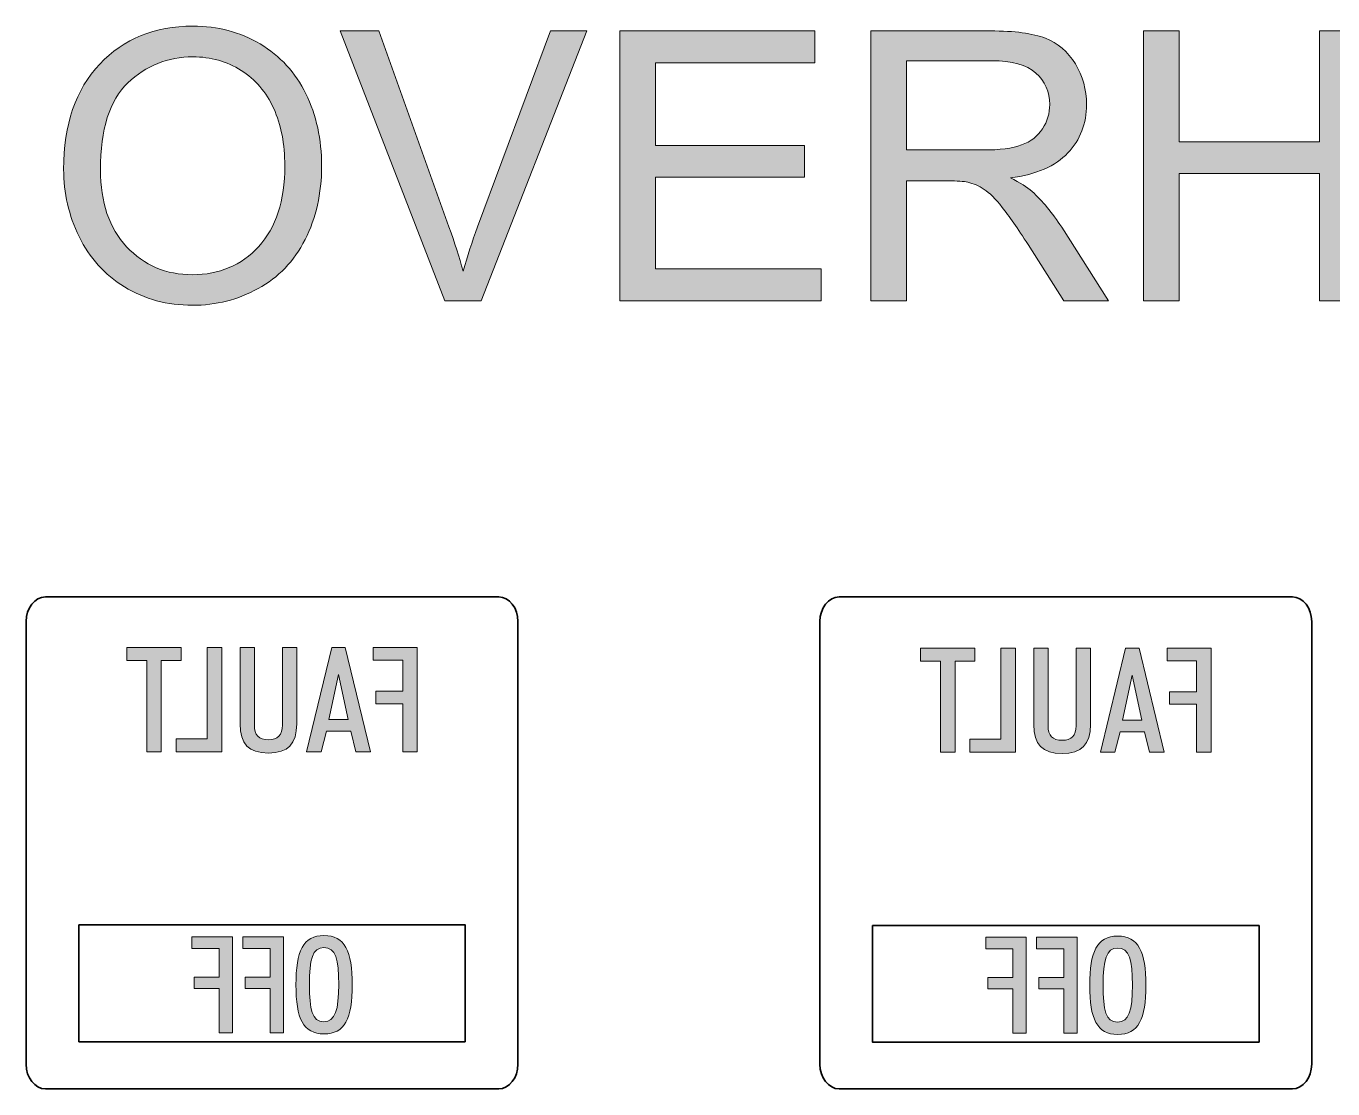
# Model space of a CAD drawing. Header units: millimetres. Extents: x 8 to 201, y 31 to 295.
# Drawn here: x 75.48 to 112.68, y 257.36 to 287.61 of the extents above; entities that cross this region are included whole.
import ezdxf

# ---------------------------------------------------------------- set-up
doc = ezdxf.new("R2010")
doc.units = ezdxf.units.MM
doc.header["$MEASUREMENT"] = 0
doc.layers.add('Layer 1', color=7, linetype='Continuous', lineweight=0)

# ---------------------------------------------------------------- blocks, each defined once
blk = doc.blocks.new('Block_1')
at = {"layer": 'Layer 1', "true_color": 0x1d1d1b, "transparency": 33554687}
h = blk.add_hatch(color=250, dxfattribs=at)
h.dxf.hatch_style = 2
edge = h.paths.add_edge_path()
edge.add_spline(control_points=[(77.599, 283.517), (77.599, 282.591), (77.847, 281.862), (78.345, 281.33), (78.843, 280.797), (79.466, 280.531), (80.217, 280.531), (80.982, 280.531), (81.611, 280.8), (82.105, 281.338), (82.6, 281.875), (82.847, 282.638), (82.847, 283.627), (82.847, 284.252), (82.741, 284.797), (82.53, 285.263), (82.318, 285.73), (82.009, 286.091), (81.603, 286.348), (81.196, 286.604), (80.739, 286.733), (80.233, 286.733), (79.514, 286.733), (78.895, 286.485), (78.376, 285.991), (77.858, 285.497), (77.599, 284.672), (77.599, 283.517)], knot_values=[0, 0, 0, 0, 1, 1, 1, 2, 2, 2, 3, 3, 3, 4, 4, 4, 5, 5, 5, 6, 6, 6, 7, 7, 7, 8, 8, 8, 9, 9, 9, 9], degree=3, periodic=0)
edge = h.paths.add_edge_path()
edge.add_spline(control_points=[(76.551, 283.532), (76.551, 284.807), (76.893, 285.804), (77.578, 286.526), (78.262, 287.247), (79.145, 287.607), (80.228, 287.607), (80.936, 287.607), (81.576, 287.438), (82.145, 287.099), (82.714, 286.76), (83.148, 286.288), (83.446, 285.682), (83.745, 285.076), (83.894, 284.389), (83.894, 283.621), (83.894, 282.843), (83.737, 282.146), (83.423, 281.531), (83.108, 280.917), (82.663, 280.452), (82.087, 280.136), (81.511, 279.82), (80.889, 279.662), (80.222, 279.662), (79.5, 279.662), (78.854, 279.836), (78.285, 280.185), (77.715, 280.534), (77.284, 281.011), (76.991, 281.615), (76.698, 282.219), (76.551, 282.858), (76.551, 283.532)], knot_values=[0, 0, 0, 0, 1, 1, 1, 2, 2, 2, 3, 3, 3, 4, 4, 4, 5, 5, 5, 6, 6, 6, 7, 7, 7, 8, 8, 8, 9, 9, 9, 10, 10, 10, 11, 11, 11, 11], degree=3, periodic=0)
h = blk.add_hatch(color=250, dxfattribs=at)
h.dxf.hatch_style = 2
edge = h.paths.add_edge_path()
edge.add_spline(control_points=[(87.398, 279.793), (87.398, 279.793), (84.423, 287.471), (84.423, 287.471), (84.423, 287.471), (85.523, 287.471), (85.523, 287.471), (85.523, 287.471), (87.519, 281.893), (87.519, 281.893), (87.679, 281.446), (87.814, 281.027), (87.922, 280.636), (88.041, 281.055), (88.179, 281.474), (88.336, 281.893), (88.336, 281.893), (90.41, 287.471), (90.41, 287.471), (90.41, 287.471), (91.447, 287.471), (91.447, 287.471), (91.447, 287.471), (88.44, 279.793), (88.44, 279.793), (88.44, 279.793), (87.398, 279.793), (87.398, 279.793)], knot_values=[0, 0, 0, 0, 1, 1, 1, 2, 2, 2, 3, 3, 3, 4, 4, 4, 5, 5, 5, 6, 6, 6, 7, 7, 7, 8, 8, 8, 9, 9, 9, 9], degree=3, periodic=0)
h = blk.add_hatch(color=250, dxfattribs=at)
h.dxf.hatch_style = 2
edge = h.paths.add_edge_path()
edge.add_spline(control_points=[(92.379, 279.793), (92.379, 279.793), (92.379, 287.471), (92.379, 287.471), (92.379, 287.471), (97.931, 287.471), (97.931, 287.471), (97.931, 287.471), (97.931, 286.565), (97.931, 286.565), (97.931, 286.565), (93.395, 286.565), (93.395, 286.565), (93.395, 286.565), (93.395, 284.213), (93.395, 284.213), (93.395, 284.213), (97.643, 284.213), (97.643, 284.213), (97.643, 284.213), (97.643, 283.312), (97.643, 283.312), (97.643, 283.312), (93.395, 283.312), (93.395, 283.312), (93.395, 283.312), (93.395, 280.699), (93.395, 280.699), (93.395, 280.699), (98.109, 280.699), (98.109, 280.699), (98.109, 280.699), (98.109, 279.793), (98.109, 279.793), (98.109, 279.793), (92.379, 279.793), (92.379, 279.793)], knot_values=[0, 0, 0, 0, 1, 1, 1, 2, 2, 2, 3, 3, 3, 4, 4, 4, 5, 5, 5, 6, 6, 6, 7, 7, 7, 8, 8, 8, 9, 9, 9, 10, 10, 10, 11, 11, 11, 12, 12, 12, 12], degree=3, periodic=0)
h = blk.add_hatch(color=250, dxfattribs=at)
h.dxf.hatch_style = 2
edge = h.paths.add_edge_path()
edge.add_spline(control_points=[(100.544, 284.082), (100.544, 284.082), (102.729, 284.082), (102.729, 284.082), (103.193, 284.082), (103.556, 284.13), (103.818, 284.226), (104.08, 284.322), (104.279, 284.476), (104.415, 284.687), (104.551, 284.898), (104.619, 285.128), (104.619, 285.376), (104.619, 285.739), (104.488, 286.038), (104.224, 286.272), (103.96, 286.506), (103.544, 286.622), (102.975, 286.622), (102.975, 286.622), (100.544, 286.622), (100.544, 286.622), (100.544, 286.622), (100.544, 284.082), (100.544, 284.082)], knot_values=[0, 0, 0, 0, 1, 1, 1, 2, 2, 2, 3, 3, 3, 4, 4, 4, 5, 5, 5, 6, 6, 6, 7, 7, 7, 8, 8, 8, 8], degree=3, periodic=0)
edge = h.paths.add_edge_path()
edge.add_spline(control_points=[(99.528, 279.793), (99.528, 279.793), (99.528, 287.471), (99.528, 287.471), (99.528, 287.471), (102.933, 287.471), (102.933, 287.471), (103.617, 287.471), (104.137, 287.402), (104.494, 287.264), (104.849, 287.126), (105.134, 286.883), (105.348, 286.533), (105.56, 286.184), (105.667, 285.798), (105.667, 285.376), (105.667, 284.831), (105.49, 284.372), (105.137, 283.998), (104.785, 283.625), (104.24, 283.387), (103.504, 283.286), (103.773, 283.157), (103.977, 283.029), (104.117, 282.904), (104.413, 282.631), (104.694, 282.291), (104.96, 281.882), (104.96, 281.882), (106.295, 279.793), (106.295, 279.793), (106.295, 279.793), (105.017, 279.793), (105.017, 279.793), (105.017, 279.793), (104.001, 281.39), (104.001, 281.39), (103.704, 281.851), (103.46, 282.204), (103.268, 282.448), (103.076, 282.692), (102.904, 282.864), (102.752, 282.961), (102.6, 283.059), (102.446, 283.127), (102.289, 283.166), (102.173, 283.19), (101.985, 283.202), (101.723, 283.202), (101.723, 283.202), (100.544, 283.202), (100.544, 283.202), (100.544, 283.202), (100.544, 279.793), (100.544, 279.793), (100.544, 279.793), (99.528, 279.793), (99.528, 279.793)], knot_values=[0, 0, 0, 0, 1, 1, 1, 2, 2, 2, 3, 3, 3, 4, 4, 4, 5, 5, 5, 6, 6, 6, 7, 7, 7, 8, 8, 8, 9, 9, 9, 10, 10, 10, 11, 11, 11, 12, 12, 12, 13, 13, 13, 14, 14, 14, 15, 15, 15, 16, 16, 16, 17, 17, 17, 18, 18, 18, 19, 19, 19, 19], degree=3, periodic=0)
h = blk.add_hatch(color=250, dxfattribs=at)
h.dxf.hatch_style = 2
edge = h.paths.add_edge_path()
edge.add_spline(control_points=[(107.29, 279.793), (107.29, 279.793), (107.29, 287.471), (107.29, 287.471), (107.29, 287.471), (108.307, 287.471), (108.307, 287.471), (108.307, 287.471), (108.307, 284.318), (108.307, 284.318), (108.307, 284.318), (112.298, 284.318), (112.298, 284.318), (112.298, 284.318), (112.298, 287.471), (112.298, 287.471), (112.298, 287.471), (113.314, 287.471), (113.314, 287.471), (113.314, 287.471), (113.314, 279.793), (113.314, 279.793), (113.314, 279.793), (112.298, 279.793), (112.298, 279.793), (112.298, 279.793), (112.298, 283.412), (112.298, 283.412), (112.298, 283.412), (108.307, 283.412), (108.307, 283.412), (108.307, 283.412), (108.307, 279.793), (108.307, 279.793), (108.307, 279.793), (107.29, 279.793), (107.29, 279.793)], knot_values=[0, 0, 0, 0, 1, 1, 1, 2, 2, 2, 3, 3, 3, 4, 4, 4, 5, 5, 5, 6, 6, 6, 7, 7, 7, 8, 8, 8, 9, 9, 9, 10, 10, 10, 11, 11, 11, 12, 12, 12, 12], degree=3, periodic=0)
at = {"layer": 'Layer 1'}
for points, knots in [([(76.551, 283.532), (76.551, 284.807), (76.893, 285.804), (77.578, 286.526), (78.262, 287.247), (79.145, 287.607), (80.228, 287.607), (80.936, 287.607), (81.576, 287.438), (82.145, 287.099), (82.714, 286.76), (83.148, 286.288), (83.446, 285.682), (83.745, 285.076), (83.894, 284.389), (83.894, 283.621), (83.894, 282.843), (83.737, 282.146), (83.423, 281.531), (83.108, 280.917), (82.663, 280.452), (82.087, 280.136), (81.511, 279.82), (80.889, 279.662), (80.222, 279.662), (79.5, 279.662), (78.854, 279.836), (78.285, 280.185), (77.715, 280.534), (77.284, 281.011), (76.991, 281.615), (76.698, 282.219), (76.551, 282.858), (76.551, 283.532)], [0, 0, 0, 0, 1, 1, 1, 2, 2, 2, 3, 3, 3, 4, 4, 4, 5, 5, 5, 6, 6, 6, 7, 7, 7, 8, 8, 8, 9, 9, 9, 10, 10, 10, 11, 11, 11, 11]), ([(87.398, 279.793), (87.398, 279.793), (84.423, 287.471), (84.423, 287.471), (84.423, 287.471), (85.523, 287.471), (85.523, 287.471), (85.523, 287.471), (87.519, 281.893), (87.519, 281.893), (87.679, 281.446), (87.814, 281.027), (87.922, 280.636), (88.041, 281.055), (88.179, 281.474), (88.336, 281.893), (88.336, 281.893), (90.41, 287.471), (90.41, 287.471), (90.41, 287.471), (91.447, 287.471), (91.447, 287.471), (91.447, 287.471), (88.44, 279.793), (88.44, 279.793), (88.44, 279.793), (87.398, 279.793), (87.398, 279.793)], [0, 0, 0, 0, 1, 1, 1, 2, 2, 2, 3, 3, 3, 4, 4, 4, 5, 5, 5, 6, 6, 6, 7, 7, 7, 8, 8, 8, 9, 9, 9, 9]), ([(92.379, 279.793), (92.379, 279.793), (92.379, 287.471), (92.379, 287.471), (92.379, 287.471), (97.931, 287.471), (97.931, 287.471), (97.931, 287.471), (97.931, 286.565), (97.931, 286.565), (97.931, 286.565), (93.395, 286.565), (93.395, 286.565), (93.395, 286.565), (93.395, 284.213), (93.395, 284.213), (93.395, 284.213), (97.643, 284.213), (97.643, 284.213), (97.643, 284.213), (97.643, 283.312), (97.643, 283.312), (97.643, 283.312), (93.395, 283.312), (93.395, 283.312), (93.395, 283.312), (93.395, 280.699), (93.395, 280.699), (93.395, 280.699), (98.109, 280.699), (98.109, 280.699), (98.109, 280.699), (98.109, 279.793), (98.109, 279.793), (98.109, 279.793), (92.379, 279.793), (92.379, 279.793)], [0, 0, 0, 0, 1, 1, 1, 2, 2, 2, 3, 3, 3, 4, 4, 4, 5, 5, 5, 6, 6, 6, 7, 7, 7, 8, 8, 8, 9, 9, 9, 10, 10, 10, 11, 11, 11, 12, 12, 12, 12]), ([(99.528, 279.793), (99.528, 279.793), (99.528, 287.471), (99.528, 287.471), (99.528, 287.471), (102.933, 287.471), (102.933, 287.471), (103.617, 287.471), (104.137, 287.402), (104.494, 287.264), (104.849, 287.126), (105.134, 286.883), (105.348, 286.533), (105.56, 286.184), (105.667, 285.798), (105.667, 285.376), (105.667, 284.831), (105.49, 284.372), (105.137, 283.998), (104.785, 283.625), (104.24, 283.387), (103.504, 283.286), (103.773, 283.157), (103.977, 283.029), (104.117, 282.904), (104.413, 282.631), (104.694, 282.291), (104.96, 281.882), (104.96, 281.882), (106.295, 279.793), (106.295, 279.793), (106.295, 279.793), (105.017, 279.793), (105.017, 279.793), (105.017, 279.793), (104.001, 281.39), (104.001, 281.39), (103.704, 281.851), (103.46, 282.204), (103.268, 282.448), (103.076, 282.692), (102.904, 282.864), (102.752, 282.961), (102.6, 283.059), (102.446, 283.127), (102.289, 283.166), (102.173, 283.19), (101.985, 283.202), (101.723, 283.202), (101.723, 283.202), (100.544, 283.202), (100.544, 283.202), (100.544, 283.202), (100.544, 279.793), (100.544, 279.793), (100.544, 279.793), (99.528, 279.793), (99.528, 279.793)], [0, 0, 0, 0, 1, 1, 1, 2, 2, 2, 3, 3, 3, 4, 4, 4, 5, 5, 5, 6, 6, 6, 7, 7, 7, 8, 8, 8, 9, 9, 9, 10, 10, 10, 11, 11, 11, 12, 12, 12, 13, 13, 13, 14, 14, 14, 15, 15, 15, 16, 16, 16, 17, 17, 17, 18, 18, 18, 19, 19, 19, 19]), ([(107.29, 279.793), (107.29, 279.793), (107.29, 287.471), (107.29, 287.471), (107.29, 287.471), (108.307, 287.471), (108.307, 287.471), (108.307, 287.471), (108.307, 284.318), (108.307, 284.318), (108.307, 284.318), (112.298, 284.318), (112.298, 284.318), (112.298, 284.318), (112.298, 287.471), (112.298, 287.471), (112.298, 287.471), (113.314, 287.471), (113.314, 287.471), (113.314, 287.471), (113.314, 279.793), (113.314, 279.793), (113.314, 279.793), (112.298, 279.793), (112.298, 279.793), (112.298, 279.793), (112.298, 283.412), (112.298, 283.412), (112.298, 283.412), (108.307, 283.412), (108.307, 283.412), (108.307, 283.412), (108.307, 279.793), (108.307, 279.793), (108.307, 279.793), (107.29, 279.793), (107.29, 279.793)], [0, 0, 0, 0, 1, 1, 1, 2, 2, 2, 3, 3, 3, 4, 4, 4, 5, 5, 5, 6, 6, 6, 7, 7, 7, 8, 8, 8, 9, 9, 9, 10, 10, 10, 11, 11, 11, 12, 12, 12, 12]), ([(77.599, 283.517), (77.599, 282.591), (77.847, 281.862), (78.345, 281.33), (78.843, 280.797), (79.466, 280.531), (80.217, 280.531), (80.982, 280.531), (81.611, 280.8), (82.105, 281.338), (82.6, 281.875), (82.847, 282.638), (82.847, 283.627), (82.847, 284.252), (82.741, 284.797), (82.53, 285.263), (82.318, 285.73), (82.009, 286.091), (81.603, 286.348), (81.196, 286.604), (80.739, 286.733), (80.233, 286.733), (79.514, 286.733), (78.895, 286.485), (78.376, 285.991), (77.858, 285.497), (77.599, 284.672), (77.599, 283.517)], [0, 0, 0, 0, 1, 1, 1, 2, 2, 2, 3, 3, 3, 4, 4, 4, 5, 5, 5, 6, 6, 6, 7, 7, 7, 8, 8, 8, 9, 9, 9, 9]), ([(100.544, 284.082), (100.544, 284.082), (102.729, 284.082), (102.729, 284.082), (103.193, 284.082), (103.556, 284.13), (103.818, 284.226), (104.08, 284.322), (104.279, 284.476), (104.415, 284.687), (104.551, 284.898), (104.619, 285.128), (104.619, 285.376), (104.619, 285.739), (104.488, 286.038), (104.224, 286.272), (103.96, 286.506), (103.544, 286.622), (102.975, 286.622), (102.975, 286.622), (100.544, 286.622), (100.544, 286.622), (100.544, 286.622), (100.544, 284.082), (100.544, 284.082)], [0, 0, 0, 0, 1, 1, 1, 2, 2, 2, 3, 3, 3, 4, 4, 4, 5, 5, 5, 6, 6, 6, 7, 7, 7, 8, 8, 8, 8])]:
    blk.add_open_spline(points, degree=3, knots=knots, dxfattribs=at)
blk = doc.blocks.new('Block_0')
at = {"layer": 'Layer 1'}
blk.add_blockref('Block_1', (0, 0), dxfattribs=at)
blk = doc.blocks.new('Block_4')
at = {"layer": 'Layer 1', "true_color": 0x1d1e1b, "transparency": 33554687}
h = blk.add_hatch(color=250, dxfattribs=at)
h.dxf.hatch_style = 2
edge = h.paths.add_edge_path()
edge.add_spline(control_points=[(81.358, 258.956), (81.358, 258.956), (80.978, 258.956), (80.978, 258.956), (80.978, 258.956), (80.978, 260.216), (80.978, 260.216), (80.978, 260.216), (80.267, 260.216), (80.267, 260.216), (80.267, 260.216), (80.267, 260.542), (80.267, 260.542), (80.267, 260.542), (80.978, 260.542), (80.978, 260.542), (80.978, 260.542), (80.978, 261.358), (80.978, 261.358), (80.978, 261.358), (80.204, 261.358), (80.204, 261.358), (80.204, 261.358), (80.204, 261.687), (80.204, 261.687), (80.204, 261.687), (81.358, 261.687), (81.358, 261.687), (81.358, 261.687), (81.358, 258.956), (81.358, 258.956)], knot_values=[0, 0, 0, 0, 1, 1, 1, 2, 2, 2, 3, 3, 3, 4, 4, 4, 5, 5, 5, 6, 6, 6, 7, 7, 7, 8, 8, 8, 9, 9, 9, 10, 10, 10, 10], degree=3, periodic=0)
h = blk.add_hatch(color=250, dxfattribs=at)
h.dxf.hatch_style = 2
edge = h.paths.add_edge_path()
edge.add_spline(control_points=[(82.808, 258.956), (82.808, 258.956), (82.428, 258.956), (82.428, 258.956), (82.428, 258.956), (82.428, 260.216), (82.428, 260.216), (82.428, 260.216), (81.717, 260.216), (81.717, 260.216), (81.717, 260.216), (81.717, 260.542), (81.717, 260.542), (81.717, 260.542), (82.428, 260.542), (82.428, 260.542), (82.428, 260.542), (82.428, 261.358), (82.428, 261.358), (82.428, 261.358), (81.654, 261.358), (81.654, 261.358), (81.654, 261.358), (81.654, 261.687), (81.654, 261.687), (81.654, 261.687), (82.808, 261.687), (82.808, 261.687), (82.808, 261.687), (82.808, 258.956), (82.808, 258.956)], knot_values=[0, 0, 0, 0, 1, 1, 1, 2, 2, 2, 3, 3, 3, 4, 4, 4, 5, 5, 5, 6, 6, 6, 7, 7, 7, 8, 8, 8, 9, 9, 9, 10, 10, 10, 10], degree=3, periodic=0)
h = blk.add_hatch(color=250, dxfattribs=at)
h.dxf.hatch_style = 2
edge = h.paths.add_edge_path()
edge.add_spline(control_points=[(84.381, 260.328), (84.381, 261.044), (84.29, 261.381), (83.962, 261.381), (83.634, 261.381), (83.547, 261.044), (83.547, 260.328), (83.547, 259.611), (83.622, 259.27), (83.958, 259.27), (84.282, 259.27), (84.381, 259.607), (84.381, 260.328)], knot_values=[0, 0, 0, 0, 1, 1, 1, 2, 2, 2, 3, 3, 3, 4, 4, 4, 4], degree=3, periodic=0)
edge = h.paths.add_edge_path()
edge.add_spline(control_points=[(84.764, 260.32), (84.764, 259.362), (84.554, 258.922), (83.962, 258.922), (83.369, 258.922), (83.163, 259.366), (83.163, 260.32), (83.163, 261.278), (83.369, 261.722), (83.962, 261.722), (84.554, 261.722), (84.764, 261.278), (84.764, 260.32)], knot_values=[0, 0, 0, 0, 1, 1, 1, 2, 2, 2, 3, 3, 3, 4, 4, 4, 4], degree=3, periodic=0)
at = {"layer": 'Layer 1'}
for points, knots in [([(81.358, 258.956), (81.358, 258.956), (80.978, 258.956), (80.978, 258.956), (80.978, 258.956), (80.978, 260.216), (80.978, 260.216), (80.978, 260.216), (80.267, 260.216), (80.267, 260.216), (80.267, 260.216), (80.267, 260.542), (80.267, 260.542), (80.267, 260.542), (80.978, 260.542), (80.978, 260.542), (80.978, 260.542), (80.978, 261.358), (80.978, 261.358), (80.978, 261.358), (80.204, 261.358), (80.204, 261.358), (80.204, 261.358), (80.204, 261.687), (80.204, 261.687), (80.204, 261.687), (81.358, 261.687), (81.358, 261.687), (81.358, 261.687), (81.358, 258.956), (81.358, 258.956)], [0, 0, 0, 0, 1, 1, 1, 2, 2, 2, 3, 3, 3, 4, 4, 4, 5, 5, 5, 6, 6, 6, 7, 7, 7, 8, 8, 8, 9, 9, 9, 10, 10, 10, 10]), ([(82.808, 258.956), (82.808, 258.956), (82.428, 258.956), (82.428, 258.956), (82.428, 258.956), (82.428, 260.216), (82.428, 260.216), (82.428, 260.216), (81.717, 260.216), (81.717, 260.216), (81.717, 260.216), (81.717, 260.542), (81.717, 260.542), (81.717, 260.542), (82.428, 260.542), (82.428, 260.542), (82.428, 260.542), (82.428, 261.358), (82.428, 261.358), (82.428, 261.358), (81.654, 261.358), (81.654, 261.358), (81.654, 261.358), (81.654, 261.687), (81.654, 261.687), (81.654, 261.687), (82.808, 261.687), (82.808, 261.687), (82.808, 261.687), (82.808, 258.956), (82.808, 258.956)], [0, 0, 0, 0, 1, 1, 1, 2, 2, 2, 3, 3, 3, 4, 4, 4, 5, 5, 5, 6, 6, 6, 7, 7, 7, 8, 8, 8, 9, 9, 9, 10, 10, 10, 10]), ([(84.764, 260.32), (84.764, 259.362), (84.554, 258.922), (83.962, 258.922), (83.369, 258.922), (83.163, 259.366), (83.163, 260.32), (83.163, 261.278), (83.369, 261.722), (83.962, 261.722), (84.554, 261.722), (84.764, 261.278), (84.764, 260.32)], [0, 0, 0, 0, 1, 1, 1, 2, 2, 2, 3, 3, 3, 4, 4, 4, 4]), ([(84.381, 260.328), (84.381, 261.044), (84.29, 261.381), (83.962, 261.381), (83.634, 261.381), (83.547, 261.044), (83.547, 260.328), (83.547, 259.611), (83.622, 259.27), (83.958, 259.27), (84.282, 259.27), (84.381, 259.607), (84.381, 260.328)], [0, 0, 0, 0, 1, 1, 1, 2, 2, 2, 3, 3, 3, 4, 4, 4, 4])]:
    blk.add_open_spline(points, degree=3, knots=knots, dxfattribs=at)
blk = doc.blocks.new('Block_5')
at = {"layer": 'Layer 1', "true_color": 0x1d1e1b, "transparency": 33554687}
h = blk.add_hatch(color=250, dxfattribs=at)
h.dxf.hatch_style = 2
edge = h.paths.add_edge_path()
edge.add_spline(control_points=[(79.331, 266.954), (79.331, 266.954), (78.915, 266.954), (78.915, 266.954), (78.915, 266.954), (78.915, 269.547), (78.915, 269.547), (78.915, 269.547), (78.349, 269.547), (78.349, 269.547), (78.349, 269.547), (78.349, 269.917), (78.349, 269.917), (78.349, 269.917), (79.897, 269.917), (79.897, 269.917), (79.897, 269.917), (79.897, 269.547), (79.897, 269.547), (79.897, 269.547), (79.331, 269.547), (79.331, 269.547), (79.331, 269.547), (79.331, 266.954), (79.331, 266.954)], knot_values=[0, 0, 0, 0, 1, 1, 1, 2, 2, 2, 3, 3, 3, 4, 4, 4, 5, 5, 5, 6, 6, 6, 7, 7, 7, 8, 8, 8, 8], degree=3, periodic=0)
h = blk.add_hatch(color=250, dxfattribs=at)
h.dxf.hatch_style = 2
edge = h.paths.add_edge_path()
edge.add_spline(control_points=[(81.05, 266.954), (81.05, 266.954), (79.755, 266.954), (79.755, 266.954), (79.755, 266.954), (79.755, 267.324), (79.755, 267.324), (79.755, 267.324), (80.638, 267.324), (80.638, 267.324), (80.638, 267.324), (80.638, 269.917), (80.638, 269.917), (80.638, 269.917), (81.05, 269.917), (81.05, 269.917), (81.05, 269.917), (81.05, 266.954), (81.05, 266.954)], knot_values=[0, 0, 0, 0, 1, 1, 1, 2, 2, 2, 3, 3, 3, 4, 4, 4, 5, 5, 5, 6, 6, 6, 6], degree=3, periodic=0)
h = blk.add_hatch(color=250, dxfattribs=at)
h.dxf.hatch_style = 2
edge = h.paths.add_edge_path()
edge.add_spline(control_points=[(83.185, 267.744), (83.185, 267.174), (82.94, 266.917), (82.379, 266.917), (81.817, 266.917), (81.573, 267.174), (81.573, 267.744), (81.573, 267.744), (81.573, 269.917), (81.573, 269.917), (81.573, 269.917), (81.98, 269.917), (81.98, 269.917), (81.98, 269.917), (81.98, 267.711), (81.98, 267.711), (81.98, 267.428), (82.109, 267.295), (82.379, 267.295), (82.649, 267.295), (82.777, 267.428), (82.777, 267.711), (82.777, 267.711), (82.777, 269.917), (82.777, 269.917), (82.777, 269.917), (83.185, 269.917), (83.185, 269.917), (83.185, 269.917), (83.185, 267.744), (83.185, 267.744)], knot_values=[0, 0, 0, 0, 1, 1, 1, 2, 2, 2, 3, 3, 3, 4, 4, 4, 5, 5, 5, 6, 6, 6, 7, 7, 7, 8, 8, 8, 9, 9, 9, 10, 10, 10, 10], degree=3, periodic=0)
h = blk.add_hatch(color=250, dxfattribs=at)
h.dxf.hatch_style = 2
edge = h.paths.add_edge_path()
edge.add_spline(control_points=[(84.376, 269.152), (84.376, 269.152), (84.102, 267.868), (84.102, 267.868), (84.102, 267.868), (84.65, 267.868), (84.65, 267.868), (84.65, 267.868), (84.376, 269.152), (84.376, 269.152)], knot_values=[0, 0, 0, 0, 1, 1, 1, 2, 2, 2, 3, 3, 3, 3], degree=3, periodic=0)
edge = h.paths.add_edge_path()
edge.add_spline(control_points=[(85.285, 266.954), (85.285, 266.954), (84.869, 266.954), (84.869, 266.954), (84.869, 266.954), (84.728, 267.536), (84.728, 267.536), (84.728, 267.536), (84.029, 267.536), (84.029, 267.536), (84.029, 267.536), (83.883, 266.954), (83.883, 266.954), (83.883, 266.954), (83.468, 266.954), (83.468, 266.954), (83.468, 266.954), (84.183, 269.917), (84.183, 269.917), (84.183, 269.917), (84.569, 269.917), (84.569, 269.917), (84.569, 269.917), (85.285, 266.954), (85.285, 266.954)], knot_values=[0, 0, 0, 0, 1, 1, 1, 2, 2, 2, 3, 3, 3, 4, 4, 4, 5, 5, 5, 6, 6, 6, 7, 7, 7, 8, 8, 8, 8], degree=3, periodic=0)
h = blk.add_hatch(color=250, dxfattribs=at)
h.dxf.hatch_style = 2
edge = h.paths.add_edge_path()
edge.add_spline(control_points=[(86.618, 266.954), (86.618, 266.954), (86.207, 266.954), (86.207, 266.954), (86.207, 266.954), (86.207, 268.321), (86.207, 268.321), (86.207, 268.321), (85.435, 268.321), (85.435, 268.321), (85.435, 268.321), (85.435, 268.675), (85.435, 268.675), (85.435, 268.675), (86.207, 268.675), (86.207, 268.675), (86.207, 268.675), (86.207, 269.56), (86.207, 269.56), (86.207, 269.56), (85.366, 269.56), (85.366, 269.56), (85.366, 269.56), (85.366, 269.917), (85.366, 269.917), (85.366, 269.917), (86.618, 269.917), (86.618, 269.917), (86.618, 269.917), (86.618, 266.954), (86.618, 266.954)], knot_values=[0, 0, 0, 0, 1, 1, 1, 2, 2, 2, 3, 3, 3, 4, 4, 4, 5, 5, 5, 6, 6, 6, 7, 7, 7, 8, 8, 8, 9, 9, 9, 10, 10, 10, 10], degree=3, periodic=0)
at = {"layer": 'Layer 1'}
for points, knots in [([(79.331, 266.954), (79.331, 266.954), (78.915, 266.954), (78.915, 266.954), (78.915, 266.954), (78.915, 269.547), (78.915, 269.547), (78.915, 269.547), (78.349, 269.547), (78.349, 269.547), (78.349, 269.547), (78.349, 269.917), (78.349, 269.917), (78.349, 269.917), (79.897, 269.917), (79.897, 269.917), (79.897, 269.917), (79.897, 269.547), (79.897, 269.547), (79.897, 269.547), (79.331, 269.547), (79.331, 269.547), (79.331, 269.547), (79.331, 266.954), (79.331, 266.954)], [0, 0, 0, 0, 1, 1, 1, 2, 2, 2, 3, 3, 3, 4, 4, 4, 5, 5, 5, 6, 6, 6, 7, 7, 7, 8, 8, 8, 8]), ([(81.05, 266.954), (81.05, 266.954), (79.755, 266.954), (79.755, 266.954), (79.755, 266.954), (79.755, 267.324), (79.755, 267.324), (79.755, 267.324), (80.638, 267.324), (80.638, 267.324), (80.638, 267.324), (80.638, 269.917), (80.638, 269.917), (80.638, 269.917), (81.05, 269.917), (81.05, 269.917), (81.05, 269.917), (81.05, 266.954), (81.05, 266.954)], [0, 0, 0, 0, 1, 1, 1, 2, 2, 2, 3, 3, 3, 4, 4, 4, 5, 5, 5, 6, 6, 6, 6]), ([(83.185, 267.744), (83.185, 267.174), (82.94, 266.917), (82.379, 266.917), (81.817, 266.917), (81.573, 267.174), (81.573, 267.744), (81.573, 267.744), (81.573, 269.917), (81.573, 269.917), (81.573, 269.917), (81.98, 269.917), (81.98, 269.917), (81.98, 269.917), (81.98, 267.711), (81.98, 267.711), (81.98, 267.428), (82.109, 267.295), (82.379, 267.295), (82.649, 267.295), (82.777, 267.428), (82.777, 267.711), (82.777, 267.711), (82.777, 269.917), (82.777, 269.917), (82.777, 269.917), (83.185, 269.917), (83.185, 269.917), (83.185, 269.917), (83.185, 267.744), (83.185, 267.744)], [0, 0, 0, 0, 1, 1, 1, 2, 2, 2, 3, 3, 3, 4, 4, 4, 5, 5, 5, 6, 6, 6, 7, 7, 7, 8, 8, 8, 9, 9, 9, 10, 10, 10, 10]), ([(85.285, 266.954), (85.285, 266.954), (84.869, 266.954), (84.869, 266.954), (84.869, 266.954), (84.728, 267.536), (84.728, 267.536), (84.728, 267.536), (84.029, 267.536), (84.029, 267.536), (84.029, 267.536), (83.883, 266.954), (83.883, 266.954), (83.883, 266.954), (83.468, 266.954), (83.468, 266.954), (83.468, 266.954), (84.183, 269.917), (84.183, 269.917), (84.183, 269.917), (84.569, 269.917), (84.569, 269.917), (84.569, 269.917), (85.285, 266.954), (85.285, 266.954)], [0, 0, 0, 0, 1, 1, 1, 2, 2, 2, 3, 3, 3, 4, 4, 4, 5, 5, 5, 6, 6, 6, 7, 7, 7, 8, 8, 8, 8]), ([(86.618, 266.954), (86.618, 266.954), (86.207, 266.954), (86.207, 266.954), (86.207, 266.954), (86.207, 268.321), (86.207, 268.321), (86.207, 268.321), (85.435, 268.321), (85.435, 268.321), (85.435, 268.321), (85.435, 268.675), (85.435, 268.675), (85.435, 268.675), (86.207, 268.675), (86.207, 268.675), (86.207, 268.675), (86.207, 269.56), (86.207, 269.56), (86.207, 269.56), (85.366, 269.56), (85.366, 269.56), (85.366, 269.56), (85.366, 269.917), (85.366, 269.917), (85.366, 269.917), (86.618, 269.917), (86.618, 269.917), (86.618, 269.917), (86.618, 266.954), (86.618, 266.954)], [0, 0, 0, 0, 1, 1, 1, 2, 2, 2, 3, 3, 3, 4, 4, 4, 5, 5, 5, 6, 6, 6, 7, 7, 7, 8, 8, 8, 9, 9, 9, 10, 10, 10, 10]), ([(84.376, 269.152), (84.376, 269.152), (84.102, 267.868), (84.102, 267.868), (84.102, 267.868), (84.65, 267.868), (84.65, 267.868), (84.65, 267.868), (84.376, 269.152), (84.376, 269.152)], [0, 0, 0, 0, 1, 1, 1, 2, 2, 2, 3, 3, 3, 3])]:
    blk.add_open_spline(points, degree=3, knots=knots, dxfattribs=at)
blk = doc.blocks.new('Block_48')
at = {"layer": 'Layer 1', "true_color": 0x1d1e1b, "transparency": 33554687}
h = blk.add_hatch(color=250, dxfattribs=at)
h.dxf.hatch_style = 2
edge = h.paths.add_edge_path()
edge.add_spline(control_points=[(103.95, 258.942), (103.95, 258.942), (103.571, 258.942), (103.571, 258.942), (103.571, 258.942), (103.571, 260.202), (103.571, 260.202), (103.571, 260.202), (102.86, 260.202), (102.86, 260.202), (102.86, 260.202), (102.86, 260.527), (102.86, 260.527), (102.86, 260.527), (103.571, 260.527), (103.571, 260.527), (103.571, 260.527), (103.571, 261.343), (103.571, 261.343), (103.571, 261.343), (102.796, 261.343), (102.796, 261.343), (102.796, 261.343), (102.796, 261.673), (102.796, 261.673), (102.796, 261.673), (103.95, 261.673), (103.95, 261.673), (103.95, 261.673), (103.95, 258.942), (103.95, 258.942)], knot_values=[0, 0, 0, 0, 1, 1, 1, 2, 2, 2, 3, 3, 3, 4, 4, 4, 5, 5, 5, 6, 6, 6, 7, 7, 7, 8, 8, 8, 9, 9, 9, 10, 10, 10, 10], degree=3, periodic=0)
h = blk.add_hatch(color=250, dxfattribs=at)
h.dxf.hatch_style = 2
edge = h.paths.add_edge_path()
edge.add_spline(control_points=[(105.4, 258.942), (105.4, 258.942), (105.021, 258.942), (105.021, 258.942), (105.021, 258.942), (105.021, 260.202), (105.021, 260.202), (105.021, 260.202), (104.31, 260.202), (104.31, 260.202), (104.31, 260.202), (104.31, 260.527), (104.31, 260.527), (104.31, 260.527), (105.021, 260.527), (105.021, 260.527), (105.021, 260.527), (105.021, 261.343), (105.021, 261.343), (105.021, 261.343), (104.247, 261.343), (104.247, 261.343), (104.247, 261.343), (104.247, 261.673), (104.247, 261.673), (104.247, 261.673), (105.4, 261.673), (105.4, 261.673), (105.4, 261.673), (105.4, 258.942), (105.4, 258.942)], knot_values=[0, 0, 0, 0, 1, 1, 1, 2, 2, 2, 3, 3, 3, 4, 4, 4, 5, 5, 5, 6, 6, 6, 7, 7, 7, 8, 8, 8, 9, 9, 9, 10, 10, 10, 10], degree=3, periodic=0)
h = blk.add_hatch(color=250, dxfattribs=at)
h.dxf.hatch_style = 2
edge = h.paths.add_edge_path()
edge.add_spline(control_points=[(106.973, 260.313), (106.973, 261.029), (106.882, 261.366), (106.554, 261.366), (106.226, 261.366), (106.139, 261.029), (106.139, 260.313), (106.139, 259.597), (106.214, 259.256), (106.55, 259.256), (106.874, 259.256), (106.973, 259.593), (106.973, 260.313)], knot_values=[0, 0, 0, 0, 1, 1, 1, 2, 2, 2, 3, 3, 3, 4, 4, 4, 4], degree=3, periodic=0)
edge = h.paths.add_edge_path()
edge.add_spline(control_points=[(107.356, 260.305), (107.356, 259.348), (107.147, 258.907), (106.554, 258.907), (105.962, 258.907), (105.756, 259.351), (105.756, 260.305), (105.756, 261.263), (105.962, 261.707), (106.554, 261.707), (107.147, 261.707), (107.356, 261.263), (107.356, 260.305)], knot_values=[0, 0, 0, 0, 1, 1, 1, 2, 2, 2, 3, 3, 3, 4, 4, 4, 4], degree=3, periodic=0)
at = {"layer": 'Layer 1'}
for points, knots in [([(103.95, 258.942), (103.95, 258.942), (103.571, 258.942), (103.571, 258.942), (103.571, 258.942), (103.571, 260.202), (103.571, 260.202), (103.571, 260.202), (102.86, 260.202), (102.86, 260.202), (102.86, 260.202), (102.86, 260.527), (102.86, 260.527), (102.86, 260.527), (103.571, 260.527), (103.571, 260.527), (103.571, 260.527), (103.571, 261.343), (103.571, 261.343), (103.571, 261.343), (102.796, 261.343), (102.796, 261.343), (102.796, 261.343), (102.796, 261.673), (102.796, 261.673), (102.796, 261.673), (103.95, 261.673), (103.95, 261.673), (103.95, 261.673), (103.95, 258.942), (103.95, 258.942)], [0, 0, 0, 0, 1, 1, 1, 2, 2, 2, 3, 3, 3, 4, 4, 4, 5, 5, 5, 6, 6, 6, 7, 7, 7, 8, 8, 8, 9, 9, 9, 10, 10, 10, 10]), ([(105.4, 258.942), (105.4, 258.942), (105.021, 258.942), (105.021, 258.942), (105.021, 258.942), (105.021, 260.202), (105.021, 260.202), (105.021, 260.202), (104.31, 260.202), (104.31, 260.202), (104.31, 260.202), (104.31, 260.527), (104.31, 260.527), (104.31, 260.527), (105.021, 260.527), (105.021, 260.527), (105.021, 260.527), (105.021, 261.343), (105.021, 261.343), (105.021, 261.343), (104.247, 261.343), (104.247, 261.343), (104.247, 261.343), (104.247, 261.673), (104.247, 261.673), (104.247, 261.673), (105.4, 261.673), (105.4, 261.673), (105.4, 261.673), (105.4, 258.942), (105.4, 258.942)], [0, 0, 0, 0, 1, 1, 1, 2, 2, 2, 3, 3, 3, 4, 4, 4, 5, 5, 5, 6, 6, 6, 7, 7, 7, 8, 8, 8, 9, 9, 9, 10, 10, 10, 10]), ([(107.356, 260.305), (107.356, 259.348), (107.147, 258.907), (106.554, 258.907), (105.962, 258.907), (105.756, 259.351), (105.756, 260.305), (105.756, 261.263), (105.962, 261.707), (106.554, 261.707), (107.147, 261.707), (107.356, 261.263), (107.356, 260.305)], [0, 0, 0, 0, 1, 1, 1, 2, 2, 2, 3, 3, 3, 4, 4, 4, 4]), ([(106.973, 260.313), (106.973, 261.029), (106.882, 261.366), (106.554, 261.366), (106.226, 261.366), (106.139, 261.029), (106.139, 260.313), (106.139, 259.597), (106.214, 259.256), (106.55, 259.256), (106.874, 259.256), (106.973, 259.593), (106.973, 260.313)], [0, 0, 0, 0, 1, 1, 1, 2, 2, 2, 3, 3, 3, 4, 4, 4, 4])]:
    blk.add_open_spline(points, degree=3, knots=knots, dxfattribs=at)
blk = doc.blocks.new('Block_49')
at = {"layer": 'Layer 1', "true_color": 0x1d1e1b, "transparency": 33554687}
h = blk.add_hatch(color=250, dxfattribs=at)
h.dxf.hatch_style = 2
edge = h.paths.add_edge_path()
edge.add_spline(control_points=[(101.924, 266.94), (101.924, 266.94), (101.508, 266.94), (101.508, 266.94), (101.508, 266.94), (101.508, 269.532), (101.508, 269.532), (101.508, 269.532), (100.942, 269.532), (100.942, 269.532), (100.942, 269.532), (100.942, 269.902), (100.942, 269.902), (100.942, 269.902), (102.489, 269.902), (102.489, 269.902), (102.489, 269.902), (102.489, 269.532), (102.489, 269.532), (102.489, 269.532), (101.924, 269.532), (101.924, 269.532), (101.924, 269.532), (101.924, 266.94), (101.924, 266.94)], knot_values=[0, 0, 0, 0, 1, 1, 1, 2, 2, 2, 3, 3, 3, 4, 4, 4, 5, 5, 5, 6, 6, 6, 7, 7, 7, 8, 8, 8, 8], degree=3, periodic=0)
h = blk.add_hatch(color=250, dxfattribs=at)
h.dxf.hatch_style = 2
edge = h.paths.add_edge_path()
edge.add_spline(control_points=[(103.643, 266.94), (103.643, 266.94), (102.348, 266.94), (102.348, 266.94), (102.348, 266.94), (102.348, 267.309), (102.348, 267.309), (102.348, 267.309), (103.231, 267.309), (103.231, 267.309), (103.231, 267.309), (103.231, 269.902), (103.231, 269.902), (103.231, 269.902), (103.643, 269.902), (103.643, 269.902), (103.643, 269.902), (103.643, 266.94), (103.643, 266.94)], knot_values=[0, 0, 0, 0, 1, 1, 1, 2, 2, 2, 3, 3, 3, 4, 4, 4, 5, 5, 5, 6, 6, 6, 6], degree=3, periodic=0)
h = blk.add_hatch(color=250, dxfattribs=at)
h.dxf.hatch_style = 2
edge = h.paths.add_edge_path()
edge.add_spline(control_points=[(105.777, 267.729), (105.777, 267.16), (105.533, 266.902), (104.971, 266.902), (104.41, 266.902), (104.165, 267.16), (104.165, 267.729), (104.165, 267.729), (104.165, 269.902), (104.165, 269.902), (104.165, 269.902), (104.573, 269.902), (104.573, 269.902), (104.573, 269.902), (104.573, 267.696), (104.573, 267.696), (104.573, 267.413), (104.701, 267.28), (104.971, 267.28), (105.241, 267.28), (105.37, 267.413), (105.37, 267.696), (105.37, 267.696), (105.37, 269.902), (105.37, 269.902), (105.37, 269.902), (105.777, 269.902), (105.777, 269.902), (105.777, 269.902), (105.777, 267.729), (105.777, 267.729)], knot_values=[0, 0, 0, 0, 1, 1, 1, 2, 2, 2, 3, 3, 3, 4, 4, 4, 5, 5, 5, 6, 6, 6, 7, 7, 7, 8, 8, 8, 9, 9, 9, 10, 10, 10, 10], degree=3, periodic=0)
h = blk.add_hatch(color=250, dxfattribs=at)
h.dxf.hatch_style = 2
edge = h.paths.add_edge_path()
edge.add_spline(control_points=[(106.969, 269.138), (106.969, 269.138), (106.694, 267.854), (106.694, 267.854), (106.694, 267.854), (107.243, 267.854), (107.243, 267.854), (107.243, 267.854), (106.969, 269.138), (106.969, 269.138)], knot_values=[0, 0, 0, 0, 1, 1, 1, 2, 2, 2, 3, 3, 3, 3], degree=3, periodic=0)
edge = h.paths.add_edge_path()
edge.add_spline(control_points=[(107.877, 266.94), (107.877, 266.94), (107.462, 266.94), (107.462, 266.94), (107.462, 266.94), (107.32, 267.521), (107.32, 267.521), (107.32, 267.521), (106.622, 267.521), (106.622, 267.521), (106.622, 267.521), (106.476, 266.94), (106.476, 266.94), (106.476, 266.94), (106.06, 266.94), (106.06, 266.94), (106.06, 266.94), (106.776, 269.902), (106.776, 269.902), (106.776, 269.902), (107.162, 269.902), (107.162, 269.902), (107.162, 269.902), (107.877, 266.94), (107.877, 266.94)], knot_values=[0, 0, 0, 0, 1, 1, 1, 2, 2, 2, 3, 3, 3, 4, 4, 4, 5, 5, 5, 6, 6, 6, 7, 7, 7, 8, 8, 8, 8], degree=3, periodic=0)
h = blk.add_hatch(color=250, dxfattribs=at)
h.dxf.hatch_style = 2
edge = h.paths.add_edge_path()
edge.add_spline(control_points=[(109.211, 266.94), (109.211, 266.94), (108.799, 266.94), (108.799, 266.94), (108.799, 266.94), (108.799, 268.307), (108.799, 268.307), (108.799, 268.307), (108.028, 268.307), (108.028, 268.307), (108.028, 268.307), (108.028, 268.66), (108.028, 268.66), (108.028, 268.66), (108.799, 268.66), (108.799, 268.66), (108.799, 268.66), (108.799, 269.545), (108.799, 269.545), (108.799, 269.545), (107.959, 269.545), (107.959, 269.545), (107.959, 269.545), (107.959, 269.902), (107.959, 269.902), (107.959, 269.902), (109.211, 269.902), (109.211, 269.902), (109.211, 269.902), (109.211, 266.94), (109.211, 266.94)], knot_values=[0, 0, 0, 0, 1, 1, 1, 2, 2, 2, 3, 3, 3, 4, 4, 4, 5, 5, 5, 6, 6, 6, 7, 7, 7, 8, 8, 8, 9, 9, 9, 10, 10, 10, 10], degree=3, periodic=0)
at = {"layer": 'Layer 1'}
for points, knots in [([(101.924, 266.94), (101.924, 266.94), (101.508, 266.94), (101.508, 266.94), (101.508, 266.94), (101.508, 269.532), (101.508, 269.532), (101.508, 269.532), (100.942, 269.532), (100.942, 269.532), (100.942, 269.532), (100.942, 269.902), (100.942, 269.902), (100.942, 269.902), (102.489, 269.902), (102.489, 269.902), (102.489, 269.902), (102.489, 269.532), (102.489, 269.532), (102.489, 269.532), (101.924, 269.532), (101.924, 269.532), (101.924, 269.532), (101.924, 266.94), (101.924, 266.94)], [0, 0, 0, 0, 1, 1, 1, 2, 2, 2, 3, 3, 3, 4, 4, 4, 5, 5, 5, 6, 6, 6, 7, 7, 7, 8, 8, 8, 8]), ([(103.643, 266.94), (103.643, 266.94), (102.348, 266.94), (102.348, 266.94), (102.348, 266.94), (102.348, 267.309), (102.348, 267.309), (102.348, 267.309), (103.231, 267.309), (103.231, 267.309), (103.231, 267.309), (103.231, 269.902), (103.231, 269.902), (103.231, 269.902), (103.643, 269.902), (103.643, 269.902), (103.643, 269.902), (103.643, 266.94), (103.643, 266.94)], [0, 0, 0, 0, 1, 1, 1, 2, 2, 2, 3, 3, 3, 4, 4, 4, 5, 5, 5, 6, 6, 6, 6]), ([(105.777, 267.729), (105.777, 267.16), (105.533, 266.902), (104.971, 266.902), (104.41, 266.902), (104.165, 267.16), (104.165, 267.729), (104.165, 267.729), (104.165, 269.902), (104.165, 269.902), (104.165, 269.902), (104.573, 269.902), (104.573, 269.902), (104.573, 269.902), (104.573, 267.696), (104.573, 267.696), (104.573, 267.413), (104.701, 267.28), (104.971, 267.28), (105.241, 267.28), (105.37, 267.413), (105.37, 267.696), (105.37, 267.696), (105.37, 269.902), (105.37, 269.902), (105.37, 269.902), (105.777, 269.902), (105.777, 269.902), (105.777, 269.902), (105.777, 267.729), (105.777, 267.729)], [0, 0, 0, 0, 1, 1, 1, 2, 2, 2, 3, 3, 3, 4, 4, 4, 5, 5, 5, 6, 6, 6, 7, 7, 7, 8, 8, 8, 9, 9, 9, 10, 10, 10, 10]), ([(107.877, 266.94), (107.877, 266.94), (107.462, 266.94), (107.462, 266.94), (107.462, 266.94), (107.32, 267.521), (107.32, 267.521), (107.32, 267.521), (106.622, 267.521), (106.622, 267.521), (106.622, 267.521), (106.476, 266.94), (106.476, 266.94), (106.476, 266.94), (106.06, 266.94), (106.06, 266.94), (106.06, 266.94), (106.776, 269.902), (106.776, 269.902), (106.776, 269.902), (107.162, 269.902), (107.162, 269.902), (107.162, 269.902), (107.877, 266.94), (107.877, 266.94)], [0, 0, 0, 0, 1, 1, 1, 2, 2, 2, 3, 3, 3, 4, 4, 4, 5, 5, 5, 6, 6, 6, 7, 7, 7, 8, 8, 8, 8]), ([(109.211, 266.94), (109.211, 266.94), (108.799, 266.94), (108.799, 266.94), (108.799, 266.94), (108.799, 268.307), (108.799, 268.307), (108.799, 268.307), (108.028, 268.307), (108.028, 268.307), (108.028, 268.307), (108.028, 268.66), (108.028, 268.66), (108.028, 268.66), (108.799, 268.66), (108.799, 268.66), (108.799, 268.66), (108.799, 269.545), (108.799, 269.545), (108.799, 269.545), (107.959, 269.545), (107.959, 269.545), (107.959, 269.545), (107.959, 269.902), (107.959, 269.902), (107.959, 269.902), (109.211, 269.902), (109.211, 269.902), (109.211, 269.902), (109.211, 266.94), (109.211, 266.94)], [0, 0, 0, 0, 1, 1, 1, 2, 2, 2, 3, 3, 3, 4, 4, 4, 5, 5, 5, 6, 6, 6, 7, 7, 7, 8, 8, 8, 9, 9, 9, 10, 10, 10, 10]), ([(106.969, 269.138), (106.969, 269.138), (106.694, 267.854), (106.694, 267.854), (106.694, 267.854), (107.243, 267.854), (107.243, 267.854), (107.243, 267.854), (106.969, 269.138), (106.969, 269.138)], [0, 0, 0, 0, 1, 1, 1, 2, 2, 2, 3, 3, 3, 3])]:
    blk.add_open_spline(points, degree=3, knots=knots, dxfattribs=at)

msp = doc.modelspace()

# ---------------------------------------------------------------- linework, layer by layer
at = {"layer": 'Layer 1', "color": 250, "lineweight": 35, "true_color": 0x1d1e1b}
for points in [[(87.984, 258.699), (76.984, 258.699), (76.984, 262.023), (87.984, 262.023)], [(110.576, 258.684), (99.576, 258.684), (99.576, 262.008), (110.576, 262.008)]]:
    msp.add_lwpolyline(points, close=True, dxfattribs=at)
at = {"layer": 'Layer 1', "color": 250, "lineweight": 35, "true_color": 0x1d1d1b}
for points in [[(88.934, 271.359), (88.934, 271.359), (76.034, 271.359), (76.034, 271.359), (75.731, 271.359), (75.484, 271.044), (75.484, 270.659), (75.484, 270.659), (75.484, 258.059), (75.484, 258.059), (75.484, 257.674), (75.731, 257.359), (76.034, 257.359), (76.034, 257.359), (88.934, 257.359), (88.934, 257.359), (89.236, 257.359), (89.484, 257.674), (89.484, 258.059), (89.484, 258.059), (89.484, 270.659), (89.484, 270.659), (89.484, 271.044), (89.236, 271.359), (88.934, 271.359)], [(111.526, 271.359), (111.526, 271.359), (98.626, 271.359), (98.626, 271.359), (98.324, 271.359), (98.076, 271.044), (98.076, 270.659), (98.076, 270.659), (98.076, 258.059), (98.076, 258.059), (98.076, 257.674), (98.324, 257.359), (98.626, 257.359), (98.626, 257.359), (111.526, 257.359), (111.526, 257.359), (111.829, 257.359), (112.076, 257.674), (112.076, 258.059), (112.076, 258.059), (112.076, 270.659), (112.076, 270.659), (112.076, 271.044), (111.829, 271.359), (111.526, 271.359)]]:
    msp.add_open_spline(points, degree=3, knots=[0, 0, 0, 0, 1, 1, 1, 2, 2, 2, 3, 3, 3, 4, 4, 4, 5, 5, 5, 6, 6, 6, 7, 7, 7, 8, 8, 8, 8], dxfattribs=at)

# ---------------------------------------------------------------- block references
at = {"layer": 'Layer 1'}
for name in ['Block_0', 'Block_5', 'Block_49', 'Block_4', 'Block_48']:
    msp.add_blockref(name, (0, 0), dxfattribs=at)

doc.saveas('drawing.dxf')
